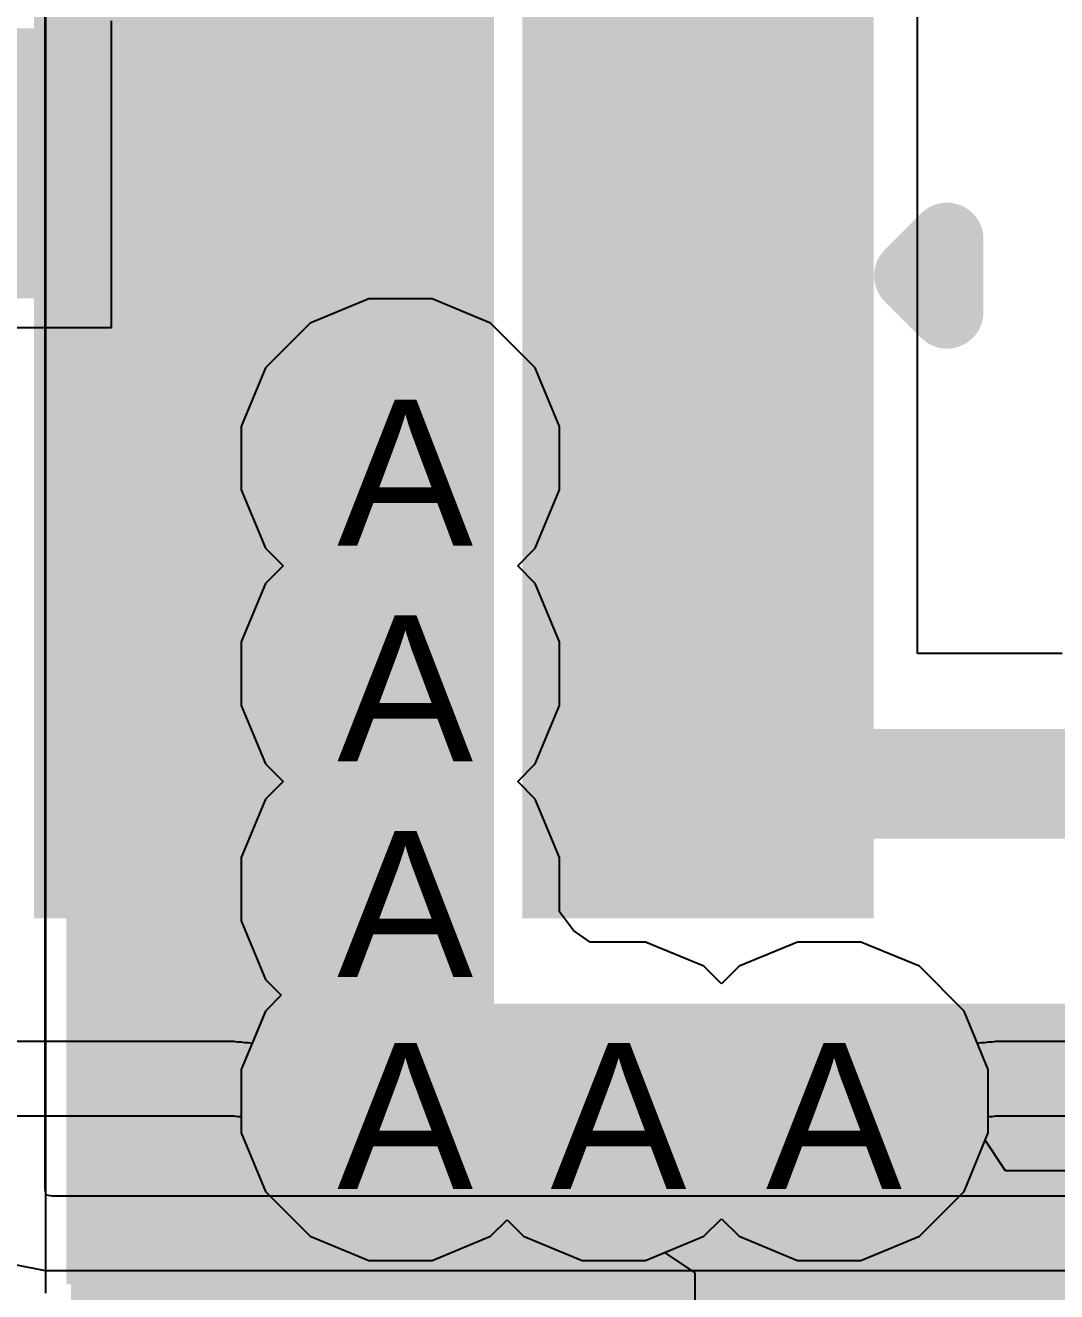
# Model space of a CAD drawing. Header units: inches. Extents: x 0 to 5271, y 0 to 5417.
# Drawn here: x 9.179 to 12.77, y 66.851 to 71.257 of the extents above; entities that cross this region are included whole.
import ezdxf

# ---------------------------------------------------------------- set-up
doc = ezdxf.new("R2010")
doc.units = ezdxf.units.IN
for name, color, linetype in [('Bottom Layer', 5, 'Continuous'), ('Bottom Overlay', 54, 'Continuous'), ('Bottom Paste', 16, 'Continuous'), ('Bottom Solder', 6, 'Continuous'), ('Drill Drawing', 1, 'Continuous'), ('L2_GND1', 16, 'Continuous'), ('L3_SIG1', 76, 'Continuous'), ('L4_PWR', 90, 'Continuous'), ('L5_GND2', 156, 'Continuous'), ('L6_SIG2', 130, 'Continuous'), ('L7_GND3', 216, 'Continuous'), ('Top Layer', 1, 'Continuous'), ('Top Overlay', 2, 'Continuous'), ('Top Paste', 8, 'Continuous'), ('Top Solder', 216, 'Continuous'), ('Via Holes', 16, 'Continuous')]:
    doc.layers.add(name, color=color, linetype=linetype)
doc.styles.add('Arial', font='', dxfattribs={"height": 0.2})
doc.styles.get('Arial').set_extended_font_data('Arial')

# ---------------------------------------------------------------- blocks, each defined once
blk = doc.blocks.new('TO_263_5__D2PAK__B_201')
at = {"layer": 'Bottom Layer'}
for points in [[(-3.90999091, 6.732530349999999), (-2.88999041, 6.732530349999999), (-2.88999041, 2.41253137), (-3.90999091, 2.41253137)], [(-2.20996891, 6.732530349999999), (-1.18996841, 6.732530349999999), (-1.18996841, 2.41253137), (-2.20996891, 2.41253137)]]:
    blk.add_hatch(color=5, dxfattribs=at).paths.add_polyline_path(points)
at = {"layer": 'Bottom Paste'}
for points in [[(-3.90999091, 6.732530349999999), (-2.88999041, 6.732530349999999), (-2.88999041, 2.41253137), (-3.90999091, 2.41253137)], [(-2.20996891, 6.732530349999999), (-1.18996841, 6.732530349999999), (-1.18996841, 2.41253137), (-2.20996891, 2.41253137)]]:
    blk.add_hatch(color=16, dxfattribs=at).paths.add_polyline_path(points)
at = {"layer": 'Bottom Solder'}
for points in [[(-4.01159091, 6.83413035), (-2.78839041, 6.83413035), (-2.78839041, 2.31093137), (-4.01159091, 2.31093137)], [(-2.31156891, 6.83413035), (-1.08836841, 6.83413035), (-1.08836841, 2.31093137), (-2.31156891, 2.31093137)]]:
    blk.add_hatch(color=6, dxfattribs=at).paths.add_polyline_path(points)
at = {"layer": 'Bottom Overlay'}
for points in [[(-4.26719746, 4.72442286, 0.254, 0.254, 0), (-4.26719746, 4.470422859999999, 0.254, 0.254, 0)], [(-4.14019746, 4.597422859999999, 0.254, 0.254, 0), (-4.26719746, 4.72442286, 0.254, 0.254, 0)], [(-4.14019746, 4.597422859999999, 0.254, 0.254, 0), (-4.26719746, 4.470422859999999, 0.254, 0.254, 0)]]:
    blk.add_lwpolyline(points, format="xyseb", dxfattribs=at)
for points in [[(-4.33069746, 4.72442286, 0.127, 0.127, 1), (-4.20369746, 4.72442286, 0.127, 0.127, 1)], [(-4.33069746, 4.72442286, 0.127, 0.127, 1), (-4.20369746, 4.72442286, 0.127, 0.127, 1)], [(-4.20369746, 4.597422859999999, 0.127, 0.127, 1), (-4.07669746, 4.597422859999999, 0.127, 0.127, 1)], [(-4.20369746, 4.597422859999999, 0.127, 0.127, 1), (-4.07669746, 4.597422859999999, 0.127, 0.127, 1)], [(-4.33069746, 4.470422859999999, 0.127, 0.127, 1), (-4.20369746, 4.470422859999999, 0.127, 0.127, 1)], [(-4.33069746, 4.470422859999999, 0.127, 0.127, 1), (-4.20369746, 4.470422859999999, 0.127, 0.127, 1)]]:
    blk.add_lwpolyline(points, format="xyseb", close=True, dxfattribs=at)
blk = doc.blocks.new('C___0603_B_238')
at = {"layer": 'Bottom Layer'}
for points in [[(-1.14300508, -0.44452032), (-1.14300508, 0.44447968), (-0.38100508, 0.44447968), (-0.38100508, -0.44452032)], [(0.38099492, -0.44452032), (0.38099492, 0.44447968), (1.14299492, 0.44447968), (1.14299492, -0.44452032)]]:
    blk.add_hatch(color=5, dxfattribs=at).paths.add_polyline_path(points)
at = {"layer": 'Bottom Paste'}
for points in [[(-1.14300508, -0.44452032), (-1.14300508, 0.44447968), (-0.38100508, 0.44447968), (-0.38100508, -0.44452032)], [(0.38099492, -0.44452032), (0.38099492, 0.44447968), (1.14299492, 0.44447968), (1.14299492, -0.44452032)]]:
    blk.add_hatch(color=16, dxfattribs=at).paths.add_polyline_path(points)
at = {"layer": 'Bottom Solder'}
for points in [[(-1.20300496, -0.5045202), (-1.20300496, 0.50447956), (-0.3210052, 0.50447956), (-0.3210052, -0.5045202)], [(0.32099504, -0.5045202), (0.32099504, 0.50447956), (1.2029948, 0.50447956), (1.2029948, -0.5045202)]]:
    blk.add_hatch(color=6, dxfattribs=at).paths.add_polyline_path(points)
at = {"layer": 'Bottom Overlay'}
for points in [[(-1.24460508, -0.53342032, 0.127, 0.127, 0), (-1.24460508, 0.5333796799999999, 0.127, 0.127, 0)], [(-1.24460508, 0.5333796799999999, 0.127, 0.127, 0), (-0.45720508, 0.5333796799999999, 0.127, 0.127, 0)], [(0.4571949199999999, 0.5333796799999999, 0.127, 0.127, 0), (1.24459492, 0.5333796799999999, 0.127, 0.127, 0)], [(1.24459492, -0.53342032, 0.127, 0.127, 0), (1.24459492, 0.5333796799999999, 0.127, 0.127, 0)], [(-1.24460508, -0.53342032, 0.127, 0.127, 0), (-0.45720508, -0.53342032, 0.127, 0.127, 0)], [(0.4571949199999999, -0.53342032, 0.127, 0.127, 0), (1.24459492, -0.53342032, 0.127, 0.127, 0)]]:
    blk.add_lwpolyline(points, format="xyseb", dxfattribs=at)
for points in [[(-1.27635508, 0.5333796799999999, 0.0635, 0.0635, 1), (-1.21285508, 0.5333796799999999, 0.0635, 0.0635, 1)], [(-1.27635508, 0.5333796799999999, 0.0635, 0.0635, 1), (-1.21285508, 0.5333796799999999, 0.0635, 0.0635, 1)], [(-0.4889550799999999, 0.5333796799999999, 0.0635, 0.0635, 1), (-0.42545508, 0.5333796799999999, 0.0635, 0.0635, 1)], [(0.4254449199999999, 0.5333796799999999, 0.0635, 0.0635, 1), (0.48894492, 0.5333796799999999, 0.0635, 0.0635, 1)], [(1.21284492, 0.5333796799999999, 0.0635, 0.0635, 1), (1.27634492, 0.5333796799999999, 0.0635, 0.0635, 1)], [(1.21284492, 0.5333796799999999, 0.0635, 0.0635, 1), (1.27634492, 0.5333796799999999, 0.0635, 0.0635, 1)], [(-1.27635508, -0.53342032, 0.0635, 0.0635, 1), (-1.21285508, -0.53342032, 0.0635, 0.0635, 1)], [(-1.27635508, -0.53342032, 0.0635, 0.0635, 1), (-1.21285508, -0.53342032, 0.0635, 0.0635, 1)], [(-0.4889550799999999, -0.53342032, 0.0635, 0.0635, 1), (-0.42545508, -0.53342032, 0.0635, 0.0635, 1)], [(0.4254449199999999, -0.53342032, 0.0635, 0.0635, 1), (0.48894492, -0.53342032, 0.0635, 0.0635, 1)], [(1.21284492, -0.53342032, 0.0635, 0.0635, 1), (1.27634492, -0.53342032, 0.0635, 0.0635, 1)], [(1.21284492, -0.53342032, 0.0635, 0.0635, 1), (1.27634492, -0.53342032, 0.0635, 0.0635, 1)]]:
    blk.add_lwpolyline(points, format="xyseb", close=True, dxfattribs=at)
blk = doc.blocks.new('C___0402_378')
at = {"layer": 'Top Layer'}
for points in [[(-0.6985, -0.3175355599999999), (-0.6985, 0.31746444), (-0.2412999999999999, 0.31746444), (-0.2413, -0.3175355599999999)], [(0.2412999999999999, -0.3175355599999999), (0.2413, 0.31746444), (0.6985, 0.31746444), (0.6985, -0.3175355599999999)]]:
    blk.add_hatch(color=1, dxfattribs=at).paths.add_polyline_path(points)
at = {"layer": 'Top Paste'}
for points in [[(-0.6985, -0.3175355599999999), (-0.6985, 0.31746444), (-0.2412999999999999, 0.31746444), (-0.2413, -0.3175355599999999)], [(0.2412999999999999, -0.3175355599999999), (0.2413, 0.31746444), (0.6985, 0.31746444), (0.6985, -0.3175355599999999)]]:
    blk.add_hatch(color=8, dxfattribs=at).paths.add_polyline_path(points)
at = {"layer": 'Top Solder'}
for points in [[(-0.7584998799999999, -0.3775354399999999), (-0.7584998799999999, 0.37746432), (-0.18130012, 0.37746432), (-0.18130012, -0.3775354399999999)], [(0.18130012, -0.3775354399999999), (0.18130012, 0.37746432), (0.7584998799999999, 0.37746432), (0.7584998799999999, -0.3775354399999999)]]:
    blk.add_hatch(color=216, dxfattribs=at).paths.add_polyline_path(points)
at = {"layer": 'Top Overlay'}
for points in [[(-0.7874, -0.40643556, 0.127, 0.127, 0), (-0.7874, 0.40636444, 0.127, 0.127, 0)], [(-0.7874, 0.40636444, 0.127, 0.127, 0), (-0.2794, 0.40636444, 0.127, 0.127, 0)], [(0.2794, 0.40636444, 0.127, 0.127, 0), (0.7874, 0.40636444, 0.127, 0.127, 0)], [(0.7874, -0.40643556, 0.127, 0.127, 0), (0.7874, 0.40636444, 0.127, 0.127, 0)], [(-0.7874, -0.40643556, 0.127, 0.127, 0), (-0.2794, -0.40643556, 0.127, 0.127, 0)], [(0.2794, -0.40643556, 0.127, 0.127, 0), (0.7874, -0.40643556, 0.127, 0.127, 0)]]:
    blk.add_lwpolyline(points, format="xyseb", dxfattribs=at)
for points in [[(-0.8191499999999999, 0.40636444, 0.0635, 0.0635, 1), (-0.7556499999999999, 0.40636444, 0.0635, 0.0635, 1)], [(-0.8191499999999999, 0.40636444, 0.0635, 0.0635, 1), (-0.7556499999999999, 0.40636444, 0.0635, 0.0635, 1)], [(-0.31115, 0.40636444, 0.0635, 0.0635, 1), (-0.24765, 0.40636444, 0.0635, 0.0635, 1)], [(0.24765, 0.40636444, 0.0635, 0.0635, 1), (0.31115, 0.40636444, 0.0635, 0.0635, 1)], [(0.7556499999999999, 0.40636444, 0.0635, 0.0635, 1), (0.8191499999999999, 0.40636444, 0.0635, 0.0635, 1)], [(0.7556499999999999, 0.40636444, 0.0635, 0.0635, 1), (0.8191499999999999, 0.40636444, 0.0635, 0.0635, 1)], [(-0.8191499999999999, -0.40643556, 0.0635, 0.0635, 1), (-0.7556499999999999, -0.40643556, 0.0635, 0.0635, 1)], [(-0.8191499999999999, -0.40643556, 0.0635, 0.0635, 1), (-0.7556499999999999, -0.40643556, 0.0635, 0.0635, 1)], [(-0.31115, -0.40643556, 0.0635, 0.0635, 1), (-0.24765, -0.40643556, 0.0635, 0.0635, 1)], [(0.24765, -0.40643556, 0.0635, 0.0635, 1), (0.31115, -0.40643556, 0.0635, 0.0635, 1)], [(0.7556499999999999, -0.40643556, 0.0635, 0.0635, 1), (0.8191499999999999, -0.40643556, 0.0635, 0.0635, 1)], [(0.7556499999999999, -0.40643556, 0.0635, 0.0635, 1), (0.8191499999999999, -0.40643556, 0.0635, 0.0635, 1)]]:
    blk.add_lwpolyline(points, format="xyseb", close=True, dxfattribs=at)
blk = doc.blocks.new('R___0402_390')
at = {"layer": 'Top Layer'}
for points in [[(-0.69849492, -0.31748476), (-0.69849492, 0.31751524), (-0.24129492, 0.31751524), (-0.24129492, -0.31748476)], [(0.2413050799999999, -0.31748476), (0.24130508, 0.31751524), (0.6985050799999999, 0.31751524), (0.6985050799999999, -0.31748476)]]:
    blk.add_hatch(color=1, dxfattribs=at).paths.add_polyline_path(points)
at = {"layer": 'Top Paste'}
for points in [[(-0.69849492, -0.31748476), (-0.69849492, 0.31751524), (-0.24129492, 0.31751524), (-0.24129492, -0.31748476)], [(0.2413050799999999, -0.31748476), (0.24130508, 0.31751524), (0.6985050799999999, 0.31751524), (0.6985050799999999, -0.31748476)]]:
    blk.add_hatch(color=8, dxfattribs=at).paths.add_polyline_path(points)
at = {"layer": 'Top Solder'}
for points in [[(-0.7534960799999999, -0.37248592), (-0.7534960799999999, 0.3725164), (-0.1862937599999999, 0.3725164), (-0.18629376, -0.37248592)], [(0.18630392, -0.37248592), (0.18630392, 0.3725164), (0.75350624, 0.3725164), (0.75350624, -0.37248592)]]:
    blk.add_hatch(color=216, dxfattribs=at).paths.add_polyline_path(points)
at = {"layer": 'Top Overlay'}
for points in [[(-0.78739492, 0.40641524, 0.127, 0.127, 0), (0.7874050799999999, 0.40641524, 0.127, 0.127, 0)], [(-0.78739492, -0.40638476, 0.127, 0.127, 0), (-0.78739492, 0.40641524, 0.127, 0.127, 0)], [(0.7874050799999999, -0.40638476, 0.127, 0.127, 0), (0.7874050799999999, 0.40641524, 0.127, 0.127, 0)], [(-0.78739492, -0.40638476, 0.127, 0.127, 0), (0.7874050799999999, -0.40638476, 0.127, 0.127, 0)], [(-0.81279492, -0.43178476, 0.0032258, 0.0032258, 0), (0.81280508, -0.43178476, 0.0032258, 0.0032258, 0)]]:
    blk.add_lwpolyline(points, format="xyseb", dxfattribs=at)
for points in [[(-0.81914492, 0.40641524, 0.0635, 0.0635, 1), (-0.7556449199999999, 0.40641524, 0.0635, 0.0635, 1)], [(-0.81914492, 0.40641524, 0.0635, 0.0635, 1), (-0.7556449199999999, 0.40641524, 0.0635, 0.0635, 1)], [(0.75565508, 0.40641524, 0.0635, 0.0635, 1), (0.8191550799999999, 0.40641524, 0.0635, 0.0635, 1)], [(0.75565508, 0.40641524, 0.0635, 0.0635, 1), (0.8191550799999999, 0.40641524, 0.0635, 0.0635, 1)], [(-0.81914492, -0.40638476, 0.0635, 0.0635, 1), (-0.7556449199999999, -0.40638476, 0.0635, 0.0635, 1)], [(-0.81914492, -0.40638476, 0.0635, 0.0635, 1), (-0.7556449199999999, -0.40638476, 0.0635, 0.0635, 1)], [(0.75565508, -0.40638476, 0.0635, 0.0635, 1), (0.8191550799999999, -0.40638476, 0.0635, 0.0635, 1)], [(0.75565508, -0.40638476, 0.0635, 0.0635, 1), (0.8191550799999999, -0.40638476, 0.0635, 0.0635, 1)], [(-0.8136000999999999, -0.43178476, 0.0016129, 0.0016129, 1), (-0.8119897399999999, -0.43178476, 0.0016129, 0.0016129, 1)], [(0.8119998999999999, -0.43178476, 0.0016129, 0.0016129, 1), (0.81361026, -0.43178476, 0.0016129, 0.0016129, 1)]]:
    blk.add_lwpolyline(points, format="xyseb", close=True, dxfattribs=at)

msp = doc.modelspace()

# ---------------------------------------------------------------- hatches: boundary and pattern name
at = {"layer": 'Bottom Layer'}
for points in [[(10.81135252, 72.57090388), (9.321794919999999, 72.57090388), (9.321794919999999, 66.87617308), (10.81135252, 66.87617308)], [(10.10782332, 67.85280308), (10.10782332, 64.50239067999999), (13.10639492, 64.50239067999999), (13.10639492, 67.85280308)]]:
    msp.add_hatch(color=5, dxfattribs=at).paths.add_polyline_path(points)
h = msp.add_hatch(color=5, dxfattribs=at)
edge = h.paths.add_edge_path()
edge.add_arc((10.48531812, 69.75136672), 0.2999994, 0, 360)
h = msp.add_hatch(color=5, dxfattribs=at)
edge = h.paths.add_edge_path()
edge.add_arc((10.48536892, 69.00112691999999), 0.2999994, 0, 360)
h = msp.add_hatch(color=5, dxfattribs=at)
edge = h.paths.add_edge_path()
edge.add_arc((10.48536892, 68.25088712), 0.2999994, 0, 360)
h = msp.add_hatch(color=5, dxfattribs=at)
edge = h.paths.add_edge_path()
edge.add_arc((10.48536892, 67.51320507999999), 0.2999994, 0, 360)
h = msp.add_hatch(color=5, dxfattribs=at)
edge = h.paths.add_edge_path()
edge.add_arc((11.22811572, 67.51320507999999), 0.2999994, 0, 360)
h = msp.add_hatch(color=5, dxfattribs=at)
edge = h.paths.add_edge_path()
edge.add_arc((11.97835552, 67.51325587999999), 0.2999994, 0, 360)
at = {"layer": 'L2_GND1'}
h = msp.add_hatch(color=16, dxfattribs=at)
edge = h.paths.add_edge_path()
edge.add_arc((10.48531812, 69.75136672), 0.2999994, 0, 360)
h = msp.add_hatch(color=16, dxfattribs=at)
edge = h.paths.add_edge_path()
edge.add_arc((10.48536892, 69.00112691999999), 0.2999994, 0, 360)
h = msp.add_hatch(color=16, dxfattribs=at)
edge = h.paths.add_edge_path()
edge.add_arc((10.48536892, 68.25088712), 0.2999994, 0, 360)
h = msp.add_hatch(color=16, dxfattribs=at)
edge = h.paths.add_edge_path()
edge.add_arc((10.48536892, 67.51320507999999), 0.2999994, 0, 360)
h = msp.add_hatch(color=16, dxfattribs=at)
edge = h.paths.add_edge_path()
edge.add_arc((11.22811572, 67.51320507999999), 0.2999994, 0, 360)
h = msp.add_hatch(color=16, dxfattribs=at)
edge = h.paths.add_edge_path()
edge.add_arc((11.97835552, 67.51325587999999), 0.2999994, 0, 360)
at = {"layer": 'L3_SIG1'}
h = msp.add_hatch(color=76, dxfattribs=at)
edge = h.paths.add_edge_path()
edge.add_arc((10.48531812, 69.75136672), 0.2999994, 0, 360)
h = msp.add_hatch(color=76, dxfattribs=at)
edge = h.paths.add_edge_path()
edge.add_arc((10.48536892, 69.00112691999999), 0.2999994, 0, 360)
h = msp.add_hatch(color=76, dxfattribs=at)
edge = h.paths.add_edge_path()
edge.add_arc((10.48536892, 68.25088712), 0.2999994, 0, 360)
h = msp.add_hatch(color=76, dxfattribs=at)
edge = h.paths.add_edge_path()
edge.add_arc((10.48536892, 67.51320507999999), 0.2999994, 0, 360)
h = msp.add_hatch(color=76, dxfattribs=at)
edge = h.paths.add_edge_path()
edge.add_arc((11.22811572, 67.51320507999999), 0.2999994, 0, 360)
h = msp.add_hatch(color=76, dxfattribs=at)
edge = h.paths.add_edge_path()
edge.add_arc((11.97835552, 67.51325587999999), 0.2999994, 0, 360)
at = {"layer": 'L4_PWR'}
h = msp.add_hatch(color=90, dxfattribs=at)
edge = h.paths.add_edge_path()
edge.add_arc((10.48531812, 69.75136672), 0.2999994, 0, 360)
h = msp.add_hatch(color=90, dxfattribs=at)
edge = h.paths.add_edge_path()
edge.add_arc((10.48536892, 69.00112691999999), 0.2999994, 0, 360)
h = msp.add_hatch(color=90, dxfattribs=at)
edge = h.paths.add_edge_path()
edge.add_arc((10.48536892, 68.25088712), 0.2999994, 0, 360)
h = msp.add_hatch(color=90, dxfattribs=at)
edge = h.paths.add_edge_path()
edge.add_arc((10.48536892, 67.51320507999999), 0.2999994, 0, 360)
h = msp.add_hatch(color=90, dxfattribs=at)
edge = h.paths.add_edge_path()
edge.add_arc((11.22811572, 67.51320507999999), 0.2999994, 0, 360)
h = msp.add_hatch(color=90, dxfattribs=at)
edge = h.paths.add_edge_path()
edge.add_arc((11.97835552, 67.51325587999999), 0.2999994, 0, 360)
at = {"layer": 'L5_GND2'}
h = msp.add_hatch(color=156, dxfattribs=at)
edge = h.paths.add_edge_path()
edge.add_arc((10.48531812, 69.75136672), 0.2999994, 0, 360)
h = msp.add_hatch(color=156, dxfattribs=at)
edge = h.paths.add_edge_path()
edge.add_arc((10.48536892, 69.00112691999999), 0.2999994, 0, 360)
h = msp.add_hatch(color=156, dxfattribs=at)
edge = h.paths.add_edge_path()
edge.add_arc((10.48536892, 68.25088712), 0.2999994, 0, 360)
h = msp.add_hatch(color=156, dxfattribs=at)
edge = h.paths.add_edge_path()
edge.add_arc((10.48536892, 67.51320507999999), 0.2999994, 0, 360)
h = msp.add_hatch(color=156, dxfattribs=at)
edge = h.paths.add_edge_path()
edge.add_arc((11.22811572, 67.51320507999999), 0.2999994, 0, 360)
h = msp.add_hatch(color=156, dxfattribs=at)
edge = h.paths.add_edge_path()
edge.add_arc((11.97835552, 67.51325587999999), 0.2999994, 0, 360)
at = {"layer": 'L6_SIG2'}
h = msp.add_hatch(color=130, dxfattribs=at)
edge = h.paths.add_edge_path()
edge.add_arc((10.48531812, 69.75136672), 0.2999994, 0, 360)
h = msp.add_hatch(color=130, dxfattribs=at)
edge = h.paths.add_edge_path()
edge.add_arc((10.48536892, 69.00112691999999), 0.2999994, 0, 360)
h = msp.add_hatch(color=130, dxfattribs=at)
edge = h.paths.add_edge_path()
edge.add_arc((10.48536892, 68.25088712), 0.2999994, 0, 360)
h = msp.add_hatch(color=130, dxfattribs=at)
edge = h.paths.add_edge_path()
edge.add_arc((10.48536892, 67.51320507999999), 0.2999994, 0, 360)
h = msp.add_hatch(color=130, dxfattribs=at)
edge = h.paths.add_edge_path()
edge.add_arc((11.22811572, 67.51320507999999), 0.2999994, 0, 360)
h = msp.add_hatch(color=130, dxfattribs=at)
edge = h.paths.add_edge_path()
edge.add_arc((11.97835552, 67.51325587999999), 0.2999994, 0, 360)
at = {"layer": 'L7_GND3'}
h = msp.add_hatch(color=216, dxfattribs=at)
edge = h.paths.add_edge_path()
edge.add_arc((10.48531812, 69.75136672), 0.2999994, 0, 360)
h = msp.add_hatch(color=216, dxfattribs=at)
edge = h.paths.add_edge_path()
edge.add_arc((10.48536892, 69.00112691999999), 0.2999994, 0, 360)
h = msp.add_hatch(color=216, dxfattribs=at)
edge = h.paths.add_edge_path()
edge.add_arc((10.48536892, 68.25088712), 0.2999994, 0, 360)
h = msp.add_hatch(color=216, dxfattribs=at)
edge = h.paths.add_edge_path()
edge.add_arc((10.48536892, 67.51320507999999), 0.2999994, 0, 360)
h = msp.add_hatch(color=216, dxfattribs=at)
edge = h.paths.add_edge_path()
edge.add_arc((11.22811572, 67.51320507999999), 0.2999994, 0, 360)
h = msp.add_hatch(color=216, dxfattribs=at)
edge = h.paths.add_edge_path()
edge.add_arc((11.97835552, 67.51325587999999), 0.2999994, 0, 360)
at = {"layer": 'Top Layer'}
h = msp.add_hatch(color=1, dxfattribs=at)
edge = h.paths.add_edge_path()
edge.add_arc((10.48531812, 69.75136672), 0.2999994, 0, 360)
h = msp.add_hatch(color=1, dxfattribs=at)
edge = h.paths.add_edge_path()
edge.add_arc((10.48536892, 69.00112691999999), 0.2999994, 0, 360)
h = msp.add_hatch(color=1, dxfattribs=at)
edge = h.paths.add_edge_path()
edge.add_arc((10.48536892, 68.25088712), 0.2999994, 0, 360)
h = msp.add_hatch(color=1, dxfattribs=at)
edge = h.paths.add_edge_path()
edge.add_arc((10.48536892, 67.51320507999999), 0.2999994, 0, 360)
h = msp.add_hatch(color=1, dxfattribs=at)
edge = h.paths.add_edge_path()
edge.add_arc((11.22811572, 67.51320507999999), 0.2999994, 0, 360)
h = msp.add_hatch(color=1, dxfattribs=at)
edge = h.paths.add_edge_path()
edge.add_arc((11.97835552, 67.51325587999999), 0.2999994, 0, 360)
at = {"layer": 'Via Holes'}
h = msp.add_hatch(color=7, dxfattribs=at)
edge = h.paths.add_edge_path()
edge.add_arc((10.48531812, 69.75136672), 0.1499997, 0, 360)
h = msp.add_hatch(color=7, dxfattribs=at)
edge = h.paths.add_edge_path()
edge.add_arc((10.48536892, 69.00112691999999), 0.1499997, 0, 360)
h = msp.add_hatch(color=7, dxfattribs=at)
edge = h.paths.add_edge_path()
edge.add_arc((10.48536892, 68.25088712), 0.1499997, 0, 360)
h = msp.add_hatch(color=7, dxfattribs=at)
edge = h.paths.add_edge_path()
edge.add_arc((10.48536892, 67.51320507999999), 0.1499997, 0, 360)
h = msp.add_hatch(color=7, dxfattribs=at)
edge = h.paths.add_edge_path()
edge.add_arc((11.22811572, 67.51320507999999), 0.1499997, 0, 360)
h = msp.add_hatch(color=7, dxfattribs=at)
edge = h.paths.add_edge_path()
edge.add_arc((11.97835552, 67.51325587999999), 0.1499997, 0, 360)

# ---------------------------------------------------------------- linework, layer by layer
at = {"layer": 'Bottom Layer'}
for p, q in [((12.2852815, 69.0713122), (12.2852815, 72.8248861)), ((12.78889492, 69.0713122), (12.2852815, 69.0713122))]:
    msp.add_line(p, q, dxfattribs=at)
for points in [[(9.778994919999999, 70.30884846000001, 0.635, 0.635, -0.198912367379658), (9.82126052, 70.41088787999999, 0.635, 0.635, 0)], [(11.52128252, 68.81058628, 0.2032, 0.2032, 0), (11.52128252, 70.41088787999999, 0.2032, 0.2032, 0)], [(11.52128252, 68.81058628, 0.2032, 0.2032, 0), (11.71376372, 68.61810507999999, 0.2032, 0.2032, 0)], [(11.71376372, 68.61810507999999, 0.3809999999999999, 0.3809999999999999, 0), (13.36039492, 68.61810507999999, 0.3809999999999999, 0.3809999999999999, 0)]]:
    msp.add_lwpolyline(points, format="xyseb", dxfattribs=at)
for points in [[(9.66251052, 70.41088787999999, 0.3175, 0.3175, 1), (9.980010519999999, 70.41088787999999, 0.3175, 0.3175, 1)], [(9.62024492, 70.30884846000001, 0.3175, 0.3175, 1), (9.937744919999998, 70.30884846000001, 0.3175, 0.3175, 1)], [(11.47048252, 70.41088787999999, 0.1016, 0.1016, 1), (11.57208252, 70.41088787999999, 0.1016, 0.1016, 1)], [(11.47048252, 68.81058628, 0.1016, 0.1016, 1), (11.57208252, 68.81058628, 0.1016, 0.1016, 1)], [(11.47048252, 68.81058628, 0.1016, 0.1016, 1), (11.57208252, 68.81058628, 0.1016, 0.1016, 1)], [(11.61851372, 68.61810507999999, 0.1905, 0.1905, 1), (11.80901372, 68.61810507999999, 0.1905, 0.1905, 1)], [(11.66296372, 68.61810507999999, 0.1016, 0.1016, 1), (11.76456372, 68.61810507999999, 0.1016, 0.1016, 1)]]:
    msp.add_lwpolyline(points, format="xyseb", close=True, dxfattribs=at)
at = {"layer": 'L2_GND1'}
for p, q in [((9.25057586, 66.84602328), (9.25057586, 72.96460895999999)), ((10.37512022, 70.30536611999999), (10.17150366, 70.22102542)), ((10.59551602, 70.30536611999999), (10.37512022, 70.30536611999999)), ((10.79913258, 70.22102542), (10.59551602, 70.30536611999999)), ((10.17150366, 70.22102542), (10.01565942, 70.06518118)), ((10.95497682, 70.06518118), (10.79913258, 70.22102542)), ((10.01565942, 70.06518118), (9.931318719999998, 69.86156462)), ((11.03931752, 69.86156462), (10.95497682, 70.06518118)), ((9.931318719999998, 69.86156462), (9.931318719999998, 69.64116881999999)), ((11.03931752, 69.64116881999999), (11.03931752, 69.86156462)), ((9.931318719999998, 69.64116881999999), (10.01565942, 69.43755226)), ((10.95497682, 69.43755226), (11.03931752, 69.64116881999999)), ((10.01565942, 69.43755226), (10.07699026, 69.37622142)), ((10.89369678, 69.37627222), (10.95497682, 69.43755226)), ((10.07699026, 69.37622142), (10.01571022, 69.31494138)), ((10.95502762, 69.31494138), (10.89369678, 69.37627222)), ((10.01571022, 69.31494138), (9.931369519999999, 69.11132482)), ((11.03936832, 69.11132482), (10.95502762, 69.31494138)), ((9.931369519999999, 69.11132482), (9.931369519999999, 68.89092902)), ((11.03936832, 68.89092902), (11.03936832, 69.11132482)), ((9.931369519999999, 68.89092902), (10.01571022, 68.68731245999999)), ((10.95502762, 68.68731245999999), (11.03936832, 68.89092902)), ((10.01571022, 68.68731245999999), (10.07701566, 68.62600702)), ((10.89372218, 68.62600702), (10.95502762, 68.68731245999999)), ((10.07701566, 68.62600702), (10.01571022, 68.56470157999999)), ((10.95502762, 68.56470157999999), (10.89372218, 68.62600702)), ((10.01571022, 68.56470157999999), (9.931369519999999, 68.36108502)), ((11.03936832, 68.36108502), (10.95502762, 68.56470157999999)), ((9.931369519999999, 68.36108502), (9.931369519999999, 68.14068922)), ((11.03936832, 68.17213441999999), (11.03936832, 68.36108502)), ((11.08780104, 68.10743554), (11.03936832, 68.17213441999999)), ((9.931369519999999, 68.14068922), (10.01571022, 67.93707266)), ((11.1463963, 68.06720448), (11.08780104, 68.10743554)), ((11.33831362, 68.06720448), (11.1463963, 68.06720448)), ((11.54193018, 67.98286378), (11.33831362, 68.06720448)), ((11.86815762, 68.06725528), (11.66454106, 67.98291457999998)), ((12.08855342, 68.06725528), (11.86815762, 68.06725528)), ((12.29216998, 67.98291457999998), (12.08855342, 68.06725528)), ((11.60321022, 67.92158374), (11.54193018, 67.98286378)), ((11.66454106, 67.98291457999998), (11.60321022, 67.92158374)), ((12.44801422, 67.82707033999999), (12.29216998, 67.98291457999998)), ((10.01571022, 67.93707266), (10.07073678, 67.8820461)), ((10.07073678, 67.8820461), (10.01571022, 67.82701954)), ((10.01571022, 67.82701954), (9.931369519999999, 67.62340298)), ((12.53235492, 67.62345378), (12.44801422, 67.82707033999999)), ((9.931369519999999, 67.62340298), (9.931369519999999, 67.40300717999999)), ((12.53235492, 67.40305798), (12.53235492, 67.62345378)), ((9.931369519999999, 67.40300717999999), (10.01571022, 67.19939062)), ((12.44801422, 67.19944141999999), (12.53235492, 67.40305798)), ((10.01571022, 67.19939062), (10.17155446, 67.04354638)), ((12.29216998, 67.04359717999999), (12.44801422, 67.19944141999999)), ((11.54193018, 67.04354638), (11.60326102, 67.10487721999999)), ((11.60326102, 67.10487721999999), (11.66454106, 67.04359717999999)), ((10.79918338, 67.04354638), (10.85674232, 67.10110532)), ((10.85674232, 67.10110532), (10.91430126, 67.04354638)), ((10.17155446, 67.04354638), (10.37517102, 66.95920568)), ((10.59556682, 66.95920568), (10.79918338, 67.04354638)), ((10.91430126, 67.04354638), (11.11791782, 66.95920568)), ((11.33831362, 66.95920568), (11.54193018, 67.04354638)), ((11.66454106, 67.04359717999999), (11.86815762, 66.95925648)), ((12.08855342, 66.95925648), (12.29216998, 67.04359717999999)), ((10.37517102, 66.95920568), (10.59556682, 66.95920568)), ((11.11791782, 66.95920568), (11.33831362, 66.95920568)), ((11.86815762, 66.95925648), (12.08855342, 66.95925648))]:
    msp.add_line(p, q, dxfattribs=at)
at = {"layer": 'L3_SIG1'}
for p, q in [((10.37512022, 70.30536611999999), (10.17150366, 70.22102542)), ((10.59551602, 70.30536611999999), (10.37512022, 70.30536611999999)), ((10.79913258, 70.22102542), (10.59551602, 70.30536611999999)), ((10.17150366, 70.22102542), (10.01565942, 70.06518118)), ((10.95497682, 70.06518118), (10.79913258, 70.22102542)), ((10.01565942, 70.06518118), (9.931318719999998, 69.86156462)), ((11.03931752, 69.86156462), (10.95497682, 70.06518118)), ((9.931318719999998, 69.86156462), (9.931318719999998, 69.64116881999999)), ((11.03931752, 69.64116881999999), (11.03931752, 69.86156462)), ((9.931318719999998, 69.64116881999999), (10.01565942, 69.43755226)), ((10.95497682, 69.43755226), (11.03931752, 69.64116881999999)), ((10.01565942, 69.43755226), (10.07699026, 69.37622142)), ((10.89369678, 69.37627222), (10.95497682, 69.43755226)), ((10.07699026, 69.37622142), (10.01571022, 69.31494138)), ((10.95502762, 69.31494138), (10.89369678, 69.37627222)), ((10.01571022, 69.31494138), (9.931369519999999, 69.11132482)), ((11.03936832, 69.11132482), (10.95502762, 69.31494138)), ((9.931369519999999, 69.11132482), (9.931369519999999, 68.89092902)), ((11.03936832, 68.89092902), (11.03936832, 69.11132482)), ((9.931369519999999, 68.89092902), (10.01571022, 68.68731245999999)), ((10.95502762, 68.68731245999999), (11.03936832, 68.89092902)), ((10.01571022, 68.68731245999999), (10.07701566, 68.62600702)), ((10.89372218, 68.62600702), (10.95502762, 68.68731245999999)), ((10.07701566, 68.62600702), (10.01571022, 68.56470157999999)), ((10.95502762, 68.56470157999999), (10.89372218, 68.62600702)), ((10.01571022, 68.56470157999999), (9.931369519999999, 68.36108502)), ((11.03936832, 68.36108502), (10.95502762, 68.56470157999999)), ((9.931369519999999, 68.36108502), (9.931369519999999, 68.14068922)), ((11.03936832, 68.17213441999999), (11.03936832, 68.36108502)), ((11.08780104, 68.10743554), (11.03936832, 68.17213441999999)), ((9.931369519999999, 68.14068922), (10.01571022, 67.93707266)), ((11.1463963, 68.06720448), (11.08780104, 68.10743554)), ((11.33831362, 68.06720448), (11.1463963, 68.06720448)), ((11.54193018, 67.98286378), (11.33831362, 68.06720448)), ((11.86815762, 68.06725528), (11.66454106, 67.98291457999998)), ((12.08855342, 68.06725528), (11.86815762, 68.06725528)), ((12.29216998, 67.98291457999998), (12.08855342, 68.06725528)), ((11.60321022, 67.92158374), (11.54193018, 67.98286378)), ((11.66454106, 67.98291457999998), (11.60321022, 67.92158374)), ((12.44801422, 67.82707033999999), (12.29216998, 67.98291457999998)), ((10.01571022, 67.93707266), (10.07073678, 67.8820461)), ((10.07073678, 67.8820461), (10.01571022, 67.82701954)), ((10.01571022, 67.82701954), (9.96886246, 67.71391842)), ((12.49488484, 67.71392096), (12.44801422, 67.82707033999999)), ((9.90586538, 67.72137586), (8.0415638, 67.72137586)), ((9.91834186, 67.71889428), (9.90586538, 67.72137586)), ((12.5578616, 67.72137586), (12.54541052, 67.71889936)), ((14.94221548, 67.72137586), (12.5578616, 67.72137586)), ((9.931369519999999, 67.71889428), (9.91834186, 67.71889428)), ((9.9439095, 67.7164), (9.931369519999999, 67.71889428)), ((9.956385979999999, 67.7164), (9.9439095, 67.7164)), ((9.96886246, 67.71391842), (9.956385979999999, 67.7164)), ((12.50733084, 67.71639746), (12.49488484, 67.71392096)), ((12.51977938, 67.71639746), (12.50733084, 67.71639746)), ((12.53235492, 67.71889936), (12.51977938, 67.71639746)), ((12.54541052, 67.71889936), (12.53235492, 67.71889936)), ((7.81826732, 67.4624), (9.90586538, 67.4624)), ((9.90586538, 67.4624), (9.91834186, 67.45991842)), ((9.91834186, 67.45991842), (9.931369519999999, 67.45991842)), ((9.931369519999999, 67.45991842), (9.931369519999999, 67.40300717999999)), ((12.53235492, 67.40305798), (12.53235492, 67.45992349999999)), ((12.53235492, 67.45992349999999), (12.54541306, 67.45992349999999)), ((12.54541306, 67.45992349999999), (12.5578616, 67.4624)), ((12.5578616, 67.4624), (14.94221548, 67.4624)), ((9.931369519999999, 67.40300717999999), (10.01571022, 67.19939062)), ((12.44801422, 67.19944141999999), (12.53235492, 67.40305798)), ((10.01571022, 67.19939062), (10.17155446, 67.04354638)), ((12.29216998, 67.04359717999999), (12.44801422, 67.19944141999999)), ((11.54193018, 67.04354638), (11.60326102, 67.10487721999999)), ((11.60326102, 67.10487721999999), (11.66454106, 67.04359717999999)), ((10.79918338, 67.04354638), (10.85674232, 67.10110532)), ((10.85674232, 67.10110532), (10.91430126, 67.04354638)), ((10.17155446, 67.04354638), (10.37517102, 66.95920568)), ((10.59556682, 66.95920568), (10.79918338, 67.04354638)), ((10.91430126, 67.04354638), (11.11791782, 66.95920568)), ((11.33831362, 66.95920568), (11.54193018, 67.04354638)), ((11.66454106, 67.04359717999999), (11.86815762, 66.95925648)), ((12.08855342, 66.95925648), (12.29216998, 67.04359717999999)), ((10.37517102, 66.95920568), (10.59556682, 66.95920568)), ((11.11791782, 66.95920568), (11.33831362, 66.95920568)), ((11.86815762, 66.95925648), (12.08855342, 66.95925648))]:
    msp.add_line(p, q, dxfattribs=at)
at = {"layer": 'L4_PWR'}
for p, q in [((9.248381299999998, 67.20850668), (9.248381299999998, 72.96607454)), ((9.252612939999999, 67.18723164), (9.248381299999998, 67.20850668)), ((9.273885439999999, 67.18299999999999), (9.252612939999999, 67.18723164)), ((13.3947027, 67.18299999999999), (9.273885439999999, 67.18299999999999)), ((9.14927558, 66.94373708), (9.248381299999998, 66.92402414)), ((9.248381299999998, 66.92402414), (13.0559683, 66.92402414))]:
    msp.add_line(p, q, dxfattribs=at)
at = {"layer": 'L5_GND2'}
for p, q in [((10.37512022, 70.30536611999999), (10.17150366, 70.22102542)), ((10.59551602, 70.30536611999999), (10.37512022, 70.30536611999999)), ((10.79913258, 70.22102542), (10.59551602, 70.30536611999999)), ((10.17150366, 70.22102542), (10.01565942, 70.06518118)), ((10.95497682, 70.06518118), (10.79913258, 70.22102542)), ((10.01565942, 70.06518118), (9.931318719999998, 69.86156462)), ((11.03931752, 69.86156462), (10.95497682, 70.06518118)), ((9.931318719999998, 69.86156462), (9.931318719999998, 69.64116881999999)), ((11.03931752, 69.64116881999999), (11.03931752, 69.86156462)), ((9.931318719999998, 69.64116881999999), (10.01565942, 69.43755226)), ((10.95497682, 69.43755226), (11.03931752, 69.64116881999999)), ((10.01565942, 69.43755226), (10.07699026, 69.37622142)), ((10.89369678, 69.37627222), (10.95497682, 69.43755226)), ((10.07699026, 69.37622142), (10.01571022, 69.31494138)), ((10.95502762, 69.31494138), (10.89369678, 69.37627222)), ((10.01571022, 69.31494138), (9.931369519999999, 69.11132482)), ((11.03936832, 69.11132482), (10.95502762, 69.31494138)), ((9.931369519999999, 69.11132482), (9.931369519999999, 68.89092902)), ((11.03936832, 68.89092902), (11.03936832, 69.11132482)), ((9.931369519999999, 68.89092902), (10.01571022, 68.68731245999999)), ((10.95502762, 68.68731245999999), (11.03936832, 68.89092902)), ((10.01571022, 68.68731245999999), (10.07701566, 68.62600702)), ((10.89372218, 68.62600702), (10.95502762, 68.68731245999999)), ((10.07701566, 68.62600702), (10.01571022, 68.56470157999999)), ((10.95502762, 68.56470157999999), (10.89372218, 68.62600702)), ((10.01571022, 68.56470157999999), (9.931369519999999, 68.36108502)), ((11.03936832, 68.36108502), (10.95502762, 68.56470157999999)), ((9.931369519999999, 68.36108502), (9.931369519999999, 68.14068922)), ((11.03936832, 68.17213441999999), (11.03936832, 68.36108502)), ((11.08780104, 68.10743554), (11.03936832, 68.17213441999999)), ((9.931369519999999, 68.14068922), (10.01571022, 67.93707266)), ((11.1463963, 68.06720448), (11.08780104, 68.10743554)), ((11.33831362, 68.06720448), (11.1463963, 68.06720448)), ((11.54193018, 67.98286378), (11.33831362, 68.06720448)), ((11.86815762, 68.06725528), (11.66454106, 67.98291457999998)), ((12.08855342, 68.06725528), (11.86815762, 68.06725528)), ((12.29216998, 67.98291457999998), (12.08855342, 68.06725528)), ((11.60321022, 67.92158374), (11.54193018, 67.98286378)), ((11.66454106, 67.98291457999998), (11.60321022, 67.92158374)), ((12.44801422, 67.82707033999999), (12.29216998, 67.98291457999998)), ((10.01571022, 67.93707266), (10.07073678, 67.8820461)), ((10.07073678, 67.8820461), (10.01571022, 67.82701954)), ((10.01571022, 67.82701954), (9.931369519999999, 67.62340298)), ((12.53235492, 67.62345378), (12.44801422, 67.82707033999999)), ((9.931369519999999, 67.62340298), (9.931369519999999, 67.40300717999999)), ((12.53235492, 67.40305798), (12.53235492, 67.62345378)), ((9.931369519999999, 67.40300717999999), (10.01571022, 67.19939062)), ((12.44801422, 67.19944141999999), (12.53235492, 67.40305798)), ((10.01571022, 67.19939062), (10.17155446, 67.04354638)), ((12.29216998, 67.04359717999999), (12.44801422, 67.19944141999999)), ((11.54193018, 67.04354638), (11.60326102, 67.10487721999999)), ((11.60326102, 67.10487721999999), (11.66454106, 67.04359717999999)), ((10.79918338, 67.04354638), (10.85674232, 67.10110532)), ((10.85674232, 67.10110532), (10.91430126, 67.04354638)), ((10.17155446, 67.04354638), (10.37517102, 66.95920568)), ((10.59556682, 66.95920568), (10.79918338, 67.04354638)), ((10.91430126, 67.04354638), (11.11791782, 66.95920568)), ((11.33831362, 66.95920568), (11.54193018, 67.04354638)), ((11.66454106, 67.04359717999999), (11.86815762, 66.95925648)), ((12.08855342, 66.95925648), (12.29216998, 67.04359717999999)), ((10.37517102, 66.95920568), (10.59556682, 66.95920568)), ((11.11791782, 66.95920568), (11.33831362, 66.95920568)), ((11.86815762, 66.95925648), (12.08855342, 66.95925648))]:
    msp.add_line(p, q, dxfattribs=at)
at = {"layer": 'L6_SIG2'}
for p, q in [((10.37512022, 70.30536611999999), (10.17150366, 70.22102542)), ((10.59551602, 70.30536611999999), (10.37512022, 70.30536611999999)), ((10.79913258, 70.22102542), (10.59551602, 70.30536611999999)), ((10.17150366, 70.22102542), (10.01565942, 70.06518118)), ((10.95497682, 70.06518118), (10.79913258, 70.22102542)), ((10.01565942, 70.06518118), (9.931318719999998, 69.86156462)), ((11.03931752, 69.86156462), (10.95497682, 70.06518118)), ((9.931318719999998, 69.86156462), (9.931318719999998, 69.64116881999999)), ((11.03931752, 69.64116881999999), (11.03931752, 69.86156462)), ((9.931318719999998, 69.64116881999999), (10.01565942, 69.43755226)), ((10.95497682, 69.43755226), (11.03931752, 69.64116881999999)), ((10.01565942, 69.43755226), (10.07699026, 69.37622142)), ((10.89369678, 69.37627222), (10.95497682, 69.43755226)), ((10.07699026, 69.37622142), (10.01571022, 69.31494138)), ((10.95502762, 69.31494138), (10.89369678, 69.37627222)), ((10.01571022, 69.31494138), (9.931369519999999, 69.11132482)), ((11.03936832, 69.11132482), (10.95502762, 69.31494138)), ((9.931369519999999, 69.11132482), (9.931369519999999, 68.89092902)), ((11.03936832, 68.89092902), (11.03936832, 69.11132482)), ((9.931369519999999, 68.89092902), (10.01571022, 68.68731245999999)), ((10.95502762, 68.68731245999999), (11.03936832, 68.89092902)), ((10.01571022, 68.68731245999999), (10.07701566, 68.62600702)), ((10.89372218, 68.62600702), (10.95502762, 68.68731245999999)), ((10.07701566, 68.62600702), (10.01571022, 68.56470157999999)), ((10.95502762, 68.56470157999999), (10.89372218, 68.62600702)), ((10.01571022, 68.56470157999999), (9.931369519999999, 68.36108502)), ((11.03936832, 68.36108502), (10.95502762, 68.56470157999999)), ((9.931369519999999, 68.36108502), (9.931369519999999, 68.14068922)), ((11.03936832, 68.17213441999999), (11.03936832, 68.36108502)), ((11.08780104, 68.10743554), (11.03936832, 68.17213441999999)), ((9.931369519999999, 68.14068922), (10.01571022, 67.93707266)), ((11.1463963, 68.06720448), (11.08780104, 68.10743554)), ((11.33831362, 68.06720448), (11.1463963, 68.06720448)), ((11.54193018, 67.98286378), (11.33831362, 68.06720448)), ((11.86815762, 68.06725528), (11.66454106, 67.98291457999998)), ((12.08855342, 68.06725528), (11.86815762, 68.06725528)), ((12.29216998, 67.98291457999998), (12.08855342, 68.06725528)), ((11.60321022, 67.92158374), (11.54193018, 67.98286378)), ((11.66454106, 67.98291457999998), (11.60321022, 67.92158374)), ((12.44801422, 67.82707033999999), (12.29216998, 67.98291457999998)), ((10.01571022, 67.93707266), (10.07073678, 67.8820461)), ((10.07073678, 67.8820461), (10.01571022, 67.82701954)), ((10.01571022, 67.82701954), (9.931369519999999, 67.62340298)), ((12.53235492, 67.62345378), (12.44801422, 67.82707033999999)), ((9.931369519999999, 67.62340298), (9.931369519999999, 67.40300717999999)), ((12.53235492, 67.40305798), (12.53235492, 67.62345378)), ((9.931369519999999, 67.40300717999999), (10.01571022, 67.19939062)), ((12.44801422, 67.19944141999999), (12.53235492, 67.40305798)), ((10.01571022, 67.19939062), (10.17155446, 67.04354638)), ((12.29216998, 67.04359717999999), (12.44801422, 67.19944141999999)), ((11.54193018, 67.04354638), (11.60326102, 67.10487721999999)), ((11.60326102, 67.10487721999999), (11.66454106, 67.04359717999999)), ((10.79918338, 67.04354638), (10.85674232, 67.10110532)), ((10.85674232, 67.10110532), (10.91430126, 67.04354638)), ((10.17155446, 67.04354638), (10.37517102, 66.95920568)), ((10.59556682, 66.95920568), (10.79918338, 67.04354638)), ((10.91430126, 67.04354638), (11.11791782, 66.95920568)), ((11.33831362, 66.95920568), (11.54193018, 67.04354638)), ((11.66454106, 67.04359717999999), (11.86815762, 66.95925648)), ((12.08855342, 66.95925648), (12.29216998, 67.04359717999999)), ((10.37517102, 66.95920568), (10.59556682, 66.95920568)), ((11.11791782, 66.95920568), (11.33831362, 66.95920568)), ((11.86815762, 66.95925648), (12.08855342, 66.95925648))]:
    msp.add_line(p, q, dxfattribs=at)
at = {"layer": 'L7_GND3'}
for p, q in [((10.37512022, 70.30536611999999), (10.17150366, 70.22102542)), ((10.59551602, 70.30536611999999), (10.37512022, 70.30536611999999)), ((10.79913258, 70.22102542), (10.59551602, 70.30536611999999)), ((10.17150366, 70.22102542), (10.01565942, 70.06518118)), ((10.95497682, 70.06518118), (10.79913258, 70.22102542)), ((10.01565942, 70.06518118), (9.931318719999998, 69.86156462)), ((11.03931752, 69.86156462), (10.95497682, 70.06518118)), ((9.931318719999998, 69.86156462), (9.931318719999998, 69.64116881999999)), ((11.03931752, 69.64116881999999), (11.03931752, 69.86156462)), ((9.931318719999998, 69.64116881999999), (10.01565942, 69.43755226)), ((10.95497682, 69.43755226), (11.03931752, 69.64116881999999)), ((10.01565942, 69.43755226), (10.07699026, 69.37622142)), ((10.89369678, 69.37627222), (10.95497682, 69.43755226)), ((10.07699026, 69.37622142), (10.01571022, 69.31494138)), ((10.95502762, 69.31494138), (10.89369678, 69.37627222)), ((10.01571022, 69.31494138), (9.931369519999999, 69.11132482)), ((11.03936832, 69.11132482), (10.95502762, 69.31494138)), ((9.931369519999999, 69.11132482), (9.931369519999999, 68.89092902)), ((11.03936832, 68.89092902), (11.03936832, 69.11132482)), ((9.931369519999999, 68.89092902), (10.01571022, 68.68731245999999)), ((10.95502762, 68.68731245999999), (11.03936832, 68.89092902)), ((10.01571022, 68.68731245999999), (10.07701566, 68.62600702)), ((10.89372218, 68.62600702), (10.95502762, 68.68731245999999)), ((10.07701566, 68.62600702), (10.01571022, 68.56470157999999)), ((10.95502762, 68.56470157999999), (10.89372218, 68.62600702)), ((10.01571022, 68.56470157999999), (9.931369519999999, 68.36108502)), ((11.03936832, 68.36108502), (10.95502762, 68.56470157999999)), ((9.931369519999999, 68.36108502), (9.931369519999999, 68.14068922)), ((11.03936832, 68.17213441999999), (11.03936832, 68.36108502)), ((11.08780104, 68.10743554), (11.03936832, 68.17213441999999)), ((9.931369519999999, 68.14068922), (10.01571022, 67.93707266)), ((11.1463963, 68.06720448), (11.08780104, 68.10743554)), ((11.33831362, 68.06720448), (11.1463963, 68.06720448)), ((11.54193018, 67.98286378), (11.33831362, 68.06720448)), ((11.86815762, 68.06725528), (11.66454106, 67.98291457999998)), ((12.08855342, 68.06725528), (11.86815762, 68.06725528)), ((12.29216998, 67.98291457999998), (12.08855342, 68.06725528)), ((11.60321022, 67.92158374), (11.54193018, 67.98286378)), ((11.66454106, 67.98291457999998), (11.60321022, 67.92158374)), ((12.44801422, 67.82707033999999), (12.29216998, 67.98291457999998)), ((10.01571022, 67.93707266), (10.07073678, 67.8820461)), ((10.07073678, 67.8820461), (10.01571022, 67.82701954)), ((10.01571022, 67.82701954), (9.931369519999999, 67.62340298)), ((12.53235492, 67.62345378), (12.44801422, 67.82707033999999)), ((9.931369519999999, 67.62340298), (9.931369519999999, 67.40300717999999)), ((12.53235492, 67.40305798), (12.53235492, 67.62345378)), ((9.931369519999999, 67.40300717999999), (10.01571022, 67.19939062)), ((12.44801422, 67.19944141999999), (12.53235492, 67.40305798)), ((10.01571022, 67.19939062), (10.17155446, 67.04354638)), ((12.29216998, 67.04359717999999), (12.44801422, 67.19944141999999)), ((11.54193018, 67.04354638), (11.60326102, 67.10487721999999)), ((11.60326102, 67.10487721999999), (11.66454106, 67.04359717999999)), ((10.79918338, 67.04354638), (10.85674232, 67.10110532)), ((10.85674232, 67.10110532), (10.91430126, 67.04354638)), ((10.17155446, 67.04354638), (10.37517102, 66.95920568)), ((10.59556682, 66.95920568), (10.79918338, 67.04354638)), ((10.91430126, 67.04354638), (11.11791782, 66.95920568)), ((11.33831362, 66.95920568), (11.54193018, 67.04354638)), ((11.66454106, 67.04359717999999), (11.86815762, 66.95925648)), ((12.08855342, 66.95925648), (12.29216998, 67.04359717999999)), ((10.37517102, 66.95920568), (10.59556682, 66.95920568)), ((11.11791782, 66.95920568), (11.33831362, 66.95920568)), ((11.86815762, 66.95925648), (12.08855342, 66.95925648))]:
    msp.add_line(p, q, dxfattribs=at)
at = {"layer": 'Top Layer'}
for p, q in [((9.479376519999999, 70.20524948), (9.479376519999999, 71.27210027999999)), ((10.37512022, 70.30536611999999), (10.17150366, 70.22102542)), ((10.59551602, 70.30536611999999), (10.37512022, 70.30536611999999)), ((10.79913258, 70.22102542), (10.59551602, 70.30536611999999)), ((8.51417652, 70.20524948), (9.479376519999999, 70.20524948)), ((10.17150366, 70.22102542), (10.01565942, 70.06518118)), ((10.95497682, 70.06518118), (10.79913258, 70.22102542)), ((10.01565942, 70.06518118), (9.931318719999998, 69.86156462)), ((11.03931752, 69.86156462), (10.95497682, 70.06518118)), ((9.931318719999998, 69.86156462), (9.931318719999998, 69.64116881999999)), ((11.03931752, 69.64116881999999), (11.03931752, 69.86156462)), ((9.931318719999998, 69.64116881999999), (10.01565942, 69.43755226)), ((10.95497682, 69.43755226), (11.03931752, 69.64116881999999)), ((10.01565942, 69.43755226), (10.07699026, 69.37622142)), ((10.89369678, 69.37627222), (10.95497682, 69.43755226)), ((10.07699026, 69.37622142), (10.01571022, 69.31494138)), ((10.95502762, 69.31494138), (10.89369678, 69.37627222)), ((10.01571022, 69.31494138), (9.931369519999999, 69.11132482)), ((11.03936832, 69.11132482), (10.95502762, 69.31494138)), ((9.931369519999999, 69.11132482), (9.931369519999999, 68.89092902)), ((11.03936832, 68.89092902), (11.03936832, 69.11132482)), ((9.931369519999999, 68.89092902), (10.01571022, 68.68731245999999)), ((10.95502762, 68.68731245999999), (11.03936832, 68.89092902)), ((10.01571022, 68.68731245999999), (10.07701566, 68.62600702)), ((10.89372218, 68.62600702), (10.95502762, 68.68731245999999)), ((10.07701566, 68.62600702), (10.01571022, 68.56470157999999)), ((10.95502762, 68.56470157999999), (10.89372218, 68.62600702)), ((10.01571022, 68.56470157999999), (9.931369519999999, 68.36108502)), ((11.03936832, 68.36108502), (10.95502762, 68.56470157999999)), ((9.931369519999999, 68.36108502), (9.931369519999999, 68.14068922)), ((11.03936832, 68.17213441999999), (11.03936832, 68.36108502)), ((11.08780104, 68.10743554), (11.03936832, 68.17213441999999)), ((9.931369519999999, 68.14068922), (10.01571022, 67.93707266)), ((11.1463963, 68.06720448), (11.08780104, 68.10743554)), ((11.33831362, 68.06720448), (11.1463963, 68.06720448)), ((11.54193018, 67.98286378), (11.33831362, 68.06720448)), ((11.86815762, 68.06725528), (11.66454106, 67.98291457999998)), ((12.08855342, 68.06725528), (11.86815762, 68.06725528)), ((12.29216998, 67.98291457999998), (12.08855342, 68.06725528)), ((11.60321022, 67.92158374), (11.54193018, 67.98286378)), ((11.66454106, 67.98291457999998), (11.60321022, 67.92158374)), ((12.44801422, 67.82707033999999), (12.29216998, 67.98291457999998)), ((10.01571022, 67.93707266), (10.07073678, 67.8820461)), ((10.07073678, 67.8820461), (10.01571022, 67.82701954)), ((10.01571022, 67.82701954), (9.931369519999999, 67.62340298)), ((12.53235492, 67.62345378), (12.44801422, 67.82707033999999)), ((9.931369519999999, 67.62340298), (9.931369519999999, 67.40300717999999)), ((12.53235492, 67.40305798), (12.53235492, 67.62345378)), ((9.931369519999999, 67.40300717999999), (10.01571022, 67.19939062)), ((12.52177074, 67.37750304), (12.53235492, 67.40305798)), ((12.59232686, 67.27190508), (12.52177074, 67.37750304)), ((13.41510652, 67.27190508), (12.59232686, 67.27190508)), ((10.01571022, 67.19939062), (10.17155446, 67.04354638)), ((10.79918338, 67.04354638), (10.85674232, 67.10110532)), ((10.85674232, 67.10110532), (10.91430126, 67.04354638)), ((10.17155446, 67.04354638), (10.37517102, 66.95920568)), ((10.59556682, 66.95920568), (10.79918338, 67.04354638)), ((10.91430126, 67.04354638), (11.11791782, 66.95920568)), ((11.33831362, 66.95920568), (11.40450856, 66.98662497999999)), ((11.40450856, 66.98662497999999), (11.51010652, 66.91606632)), ((10.37517102, 66.95920568), (10.59556682, 66.95920568)), ((11.11791782, 66.95920568), (11.33831362, 66.95920568)), ((11.51010652, 66.91606632), (11.51010652, 66.67827914))]:
    msp.add_line(p, q, dxfattribs=at)

# ---------------------------------------------------------------- block references
at = {"rotation": 180}
msp.add_blockref('TO_263_5__D2PAK__B_201', (8.12129186, 74.98341873999999), dxfattribs=at)
for name, p in [('C___0402_378', (8.52687652, 70.77678504)), ('C___0603_B_238', (9.017, 67.3206934)), ('R___0402_390', (12.46260144, 66.70038984))]:
    msp.add_blockref(name, p)

# ---------------------------------------------------------------- texts
at = {"layer": 'Drill Drawing', "style": 'Arial'}
for p in [(10.26523982, 69.44665054000001), (10.26529062, 68.69641073999999), (10.26529062, 67.94617093999999), (10.26529062, 67.20848889999999), (11.00803742, 67.20848889999999), (11.75827722, 67.20853969999999)]:
    msp.add_text('A', height=0.508, dxfattribs=at).set_placement(p)

doc.saveas('drawing.dxf')
